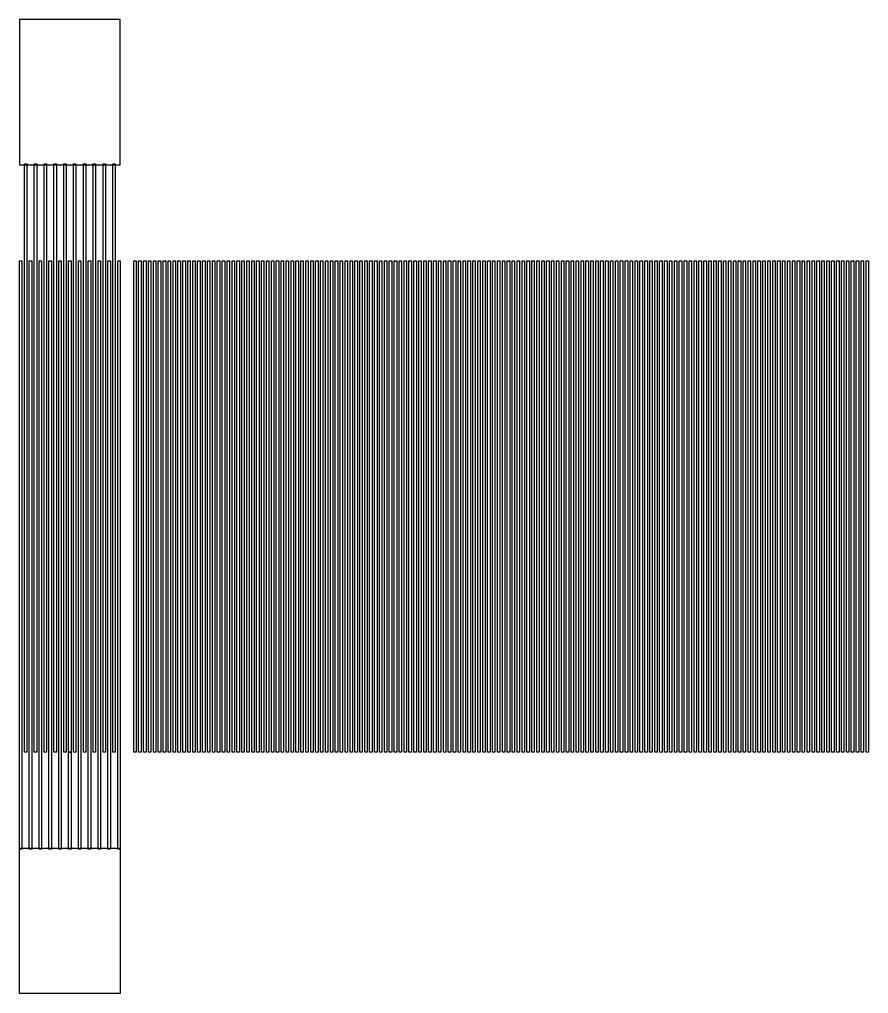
# Model space of a CAD drawing. Header units: metres. Extents: x -82 to 82, y -50 to 53.
# Drawn here: x -5.2 to 82.5, y -50.3 to 50.3 of the extents above; entities that cross this region are included whole.
import ezdxf

# ---------------------------------------------------------------- set-up
doc = ezdxf.new("R2010")
doc.units = ezdxf.units.M
doc.header["$MEASUREMENT"] = 0
doc.layers.add('2', color=7, linetype='Continuous')

msp = doc.modelspace()

# ---------------------------------------------------------------- linework, layer by layer
at = {"layer": '2', "color": 7}
for points in [[(-5.202556, 35.27832, 0), (5.202556, 35.27832, 0), (5.202556, 50.27832, 0), (-5.202556, 50.27832, 0), (-5.202556, 35.27832, 0)], [(-4.441206, -25.37832, 0), (-4.694989, -25.37832, 0), (-4.694989, 35.37832, 0), (-4.441206, 35.37832, 0), (-4.441206, -25.37832, 0)], [(-3.426073, -25.37832, 0), (-3.679856, -25.37832, 0), (-3.679856, 35.37832, 0), (-3.426073, 35.37832, 0), (-3.426073, -25.37832, 0)], [(-2.41094, -25.37832, 0), (-2.664724, -25.37832, 0), (-2.664724, 35.37832, 0), (-2.41094, 35.37832, 0), (-2.41094, -25.37832, 0)], [(-1.395808, -25.37832, 0), (-1.649591, -25.37832, 0), (-1.649591, 35.37832, 0), (-1.395808, 35.37832, 0), (-1.395808, -25.37832, 0)], [(-0.380675, -25.37832, 0), (-0.634458, -25.37832, 0), (-0.634458, 35.37832, 0), (-0.380675, 35.37832, 0), (-0.380675, -25.37832, 0)], [(0.634458, -25.37832, 0), (0.380675, -25.37832, 0), (0.380675, 35.37832, 0), (0.634458, 35.37832, 0), (0.634458, -25.37832, 0)], [(1.649591, -25.37832, 0), (1.395808, -25.37832, 0), (1.395808, 35.37832, 0), (1.649591, 35.37832, 0), (1.649591, -25.37832, 0)], [(2.664724, -25.37832, 0), (2.41094, -25.37832, 0), (2.41094, 35.37832, 0), (2.664724, 35.37832, 0), (2.664724, -25.37832, 0)], [(3.679856, -25.37832, 0), (3.426073, -25.37832, 0), (3.426073, 35.37832, 0), (3.679856, 35.37832, 0), (3.679856, -25.37832, 0)], [(4.694989, -25.37832, 0), (4.441206, -25.37832, 0), (4.441206, 35.37832, 0), (4.694989, 35.37832, 0), (4.694989, -25.37832, 0)], [(-4.948772, -35.37832, 0), (-5.202556, -35.37832, 0), (-5.202556, 25.37832, 0), (-4.948772, 25.37832, 0), (-4.948772, -35.37832, 0)], [(-3.93364, -35.37832, 0), (-4.187423, -35.37832, 0), (-4.187423, 25.37832, 0), (-3.93364, 25.37832, 0), (-3.93364, -35.37832, 0)], [(-2.918507, -35.37832, 0), (-3.17229, -35.37832, 0), (-3.17229, 25.37832, 0), (-2.918507, 25.37832, 0), (-2.918507, -35.37832, 0)], [(-1.903374, -35.37832, 0), (-2.157157, -35.37832, 0), (-2.157157, 25.37832, 0), (-1.903374, 25.37832, 0), (-1.903374, -35.37832, 0)], [(-0.888241, -35.37832, 0), (-1.142024, -35.37832, 0), (-1.142024, 25.37832, 0), (-0.888241, 25.37832, 0), (-0.888241, -35.37832, 0)], [(0.126892, -25.37832, 0), (-0.126892, -25.37832, 0), (-0.126892, 25.37832, 0), (0.126892, 25.37832, 0), (0.126892, -25.37832, 0)], [(1.142024, -35.37832, 0), (0.888241, -35.37832, 0), (0.888241, 25.37832, 0), (1.142024, 25.37832, 0), (1.142024, -35.37832, 0)], [(2.157157, -35.37832, 0), (1.903374, -35.37832, 0), (1.903374, 25.37832, 0), (2.157157, 25.37832, 0), (2.157157, -35.37832, 0)], [(3.17229, -35.37832, 0), (2.918507, -35.37832, 0), (2.918507, 25.37832, 0), (3.17229, 25.37832, 0), (3.17229, -35.37832, 0)], [(4.187423, -35.37832, 0), (3.93364, -35.37832, 0), (3.93364, 25.37832, 0), (4.187423, 25.37832, 0), (4.187423, -35.37832, 0)], [(5.202556, -35.37832, 0), (4.948772, -35.37832, 0), (4.948772, 25.37832, 0), (5.202556, 25.37832, 0), (5.202556, -35.37832, 0)], [(6.852146, -25.37832, 0), (6.598363, -25.37832, 0), (6.598363, 25.37832, 0), (6.852146, 25.37832, 0), (6.852146, -25.37832, 0)], [(7.359713, -25.37832, 0), (7.10593, -25.37832, 0), (7.10593, 25.37832, 0), (7.359713, 25.37832, 0), (7.359713, -25.37832, 0)], [(7.867279, -25.37832, 0), (7.613496, -25.37832, 0), (7.613496, 25.37832, 0), (7.867279, 25.37832, 0), (7.867279, -25.37832, 0)], [(8.374846, -25.37832, 0), (8.121062, -25.37832, 0), (8.121062, 25.37832, 0), (8.374846, 25.37832, 0), (8.374846, -25.37832, 0)], [(8.882412, -25.37832, 0), (8.628629, -25.37832, 0), (8.628629, 25.37832, 0), (8.882412, 25.37832, 0), (8.882412, -25.37832, 0)], [(9.389978, -25.37832, 0), (9.136195, -25.37832, 0), (9.136195, 25.37832, 0), (9.389978, 25.37832, 0), (9.389978, -25.37832, 0)], [(9.897545, -25.37832, 0), (9.643762, -25.37832, 0), (9.643762, 25.37832, 0), (9.897545, 25.37832, 0), (9.897545, -25.37832, 0)], [(10.405111, -25.37832, 0), (10.151328, -25.37832, 0), (10.151328, 25.37832, 0), (10.405111, 25.37832, 0), (10.405111, -25.37832, 0)], [(10.912678, -25.37832, 0), (10.658894, -25.37832, 0), (10.658894, 25.37832, 0), (10.912678, 25.37832, 0), (10.912678, -25.37832, 0)], [(11.420244, -25.37832, 0), (11.166461, -25.37832, 0), (11.166461, 25.37832, 0), (11.420244, 25.37832, 0), (11.420244, -25.37832, 0)], [(11.92781, -25.37832, 0), (11.674027, -25.37832, 0), (11.674027, 25.37832, 0), (11.92781, 25.37832, 0), (11.92781, -25.37832, 0)], [(12.435377, -25.37832, 0), (12.181594, -25.37832, 0), (12.181594, 25.37832, 0), (12.435377, 25.37832, 0), (12.435377, -25.37832, 0)], [(12.942943, -25.37832, 0), (12.68916, -25.37832, 0), (12.68916, 25.37832, 0), (12.942943, 25.37832, 0), (12.942943, -25.37832, 0)], [(13.45051, -25.37832, 0), (13.196726, -25.37832, 0), (13.196726, 25.37832, 0), (13.45051, 25.37832, 0), (13.45051, -25.37832, 0)], [(13.958076, -25.37832, 0), (13.704293, -25.37832, 0), (13.704293, 25.37832, 0), (13.958076, 25.37832, 0), (13.958076, -25.37832, 0)], [(14.465642, -25.37832, 0), (14.211859, -25.37832, 0), (14.211859, 25.37832, 0), (14.465642, 25.37832, 0), (14.465642, -25.37832, 0)], [(14.973209, -25.37832, 0), (14.719426, -25.37832, 0), (14.719426, 25.37832, 0), (14.973209, 25.37832, 0), (14.973209, -25.37832, 0)], [(15.480775, -25.37832, 0), (15.226992, -25.37832, 0), (15.226992, 25.37832, 0), (15.480775, 25.37832, 0), (15.480775, -25.37832, 0)], [(15.988342, -25.37832, 0), (15.734558, -25.37832, 0), (15.734558, 25.37832, 0), (15.988342, 25.37832, 0), (15.988342, -25.37832, 0)], [(16.495908, -25.37832, 0), (16.242125, -25.37832, 0), (16.242125, 25.37832, 0), (16.495908, 25.37832, 0), (16.495908, -25.37832, 0)], [(17.003474, -25.37832, 0), (16.749691, -25.37832, 0), (16.749691, 25.37832, 0), (17.003474, 25.37832, 0), (17.003474, -25.37832, 0)], [(17.511041, -25.37832, 0), (17.257258, -25.37832, 0), (17.257258, 25.37832, 0), (17.511041, 25.37832, 0), (17.511041, -25.37832, 0)], [(18.018607, -25.37832, 0), (17.764824, -25.37832, 0), (17.764824, 25.37832, 0), (18.018607, 25.37832, 0), (18.018607, -25.37832, 0)], [(18.526174, -25.37832, 0), (18.27239, -25.37832, 0), (18.27239, 25.37832, 0), (18.526174, 25.37832, 0), (18.526174, -25.37832, 0)], [(19.03374, -25.37832, 0), (18.779957, -25.37832, 0), (18.779957, 25.37832, 0), (19.03374, 25.37832, 0), (19.03374, -25.37832, 0)], [(19.541306, -25.37832, 0), (19.287523, -25.37832, 0), (19.287523, 25.37832, 0), (19.541306, 25.37832, 0), (19.541306, -25.37832, 0)], [(20.048873, -25.37832, 0), (19.79509, -25.37832, 0), (19.79509, 25.37832, 0), (20.048873, 25.37832, 0), (20.048873, -25.37832, 0)], [(20.556439, -25.37832, 0), (20.302656, -25.37832, 0), (20.302656, 25.37832, 0), (20.556439, 25.37832, 0), (20.556439, -25.37832, 0)], [(21.064006, -25.37832, 0), (20.810222, -25.37832, 0), (20.810222, 25.37832, 0), (21.064006, 25.37832, 0), (21.064006, -25.37832, 0)], [(21.571572, -25.37832, 0), (21.317789, -25.37832, 0), (21.317789, 25.37832, 0), (21.571572, 25.37832, 0), (21.571572, -25.37832, 0)], [(22.079138, -25.37832, 0), (21.825355, -25.37832, 0), (21.825355, 25.37832, 0), (22.079138, 25.37832, 0), (22.079138, -25.37832, 0)], [(22.586705, -25.37832, 0), (22.332922, -25.37832, 0), (22.332922, 25.37832, 0), (22.586705, 25.37832, 0), (22.586705, -25.37832, 0)], [(23.094271, -25.37832, 0), (22.840488, -25.37832, 0), (22.840488, 25.37832, 0), (23.094271, 25.37832, 0), (23.094271, -25.37832, 0)], [(23.601838, -25.37832, 0), (23.348054, -25.37832, 0), (23.348054, 25.37832, 0), (23.601838, 25.37832, 0), (23.601838, -25.37832, 0)], [(24.109404, -25.37832, 0), (23.855621, -25.37832, 0), (23.855621, 25.37832, 0), (24.109404, 25.37832, 0), (24.109404, -25.37832, 0)], [(24.61697, -25.37832, 0), (24.363187, -25.37832, 0), (24.363187, 25.37832, 0), (24.61697, 25.37832, 0), (24.61697, -25.37832, 0)], [(25.124537, -25.37832, 0), (24.870754, -25.37832, 0), (24.870754, 25.37832, 0), (25.124537, 25.37832, 0), (25.124537, -25.37832, 0)], [(25.632103, -25.37832, 0), (25.37832, -25.37832, 0), (25.37832, 25.37832, 0), (25.632103, 25.37832, 0), (25.632103, -25.37832, 0)], [(26.13967, -25.37832, 0), (25.885886, -25.37832, 0), (25.885886, 25.37832, 0), (26.13967, 25.37832, 0), (26.13967, -25.37832, 0)], [(26.647236, -25.37832, 0), (26.393453, -25.37832, 0), (26.393453, 25.37832, 0), (26.647236, 25.37832, 0), (26.647236, -25.37832, 0)], [(27.154802, -25.37832, 0), (26.901019, -25.37832, 0), (26.901019, 25.37832, 0), (27.154802, 25.37832, 0), (27.154802, -25.37832, 0)], [(27.662369, -25.37832, 0), (27.408586, -25.37832, 0), (27.408586, 25.37832, 0), (27.662369, 25.37832, 0), (27.662369, -25.37832, 0)], [(28.169935, -25.37832, 0), (27.916152, -25.37832, 0), (27.916152, 25.37832, 0), (28.169935, 25.37832, 0), (28.169935, -25.37832, 0)], [(28.677502, -25.37832, 0), (28.423718, -25.37832, 0), (28.423718, 25.37832, 0), (28.677502, 25.37832, 0), (28.677502, -25.37832, 0)], [(29.185068, -25.37832, 0), (28.931285, -25.37832, 0), (28.931285, 25.37832, 0), (29.185068, 25.37832, 0), (29.185068, -25.37832, 0)], [(29.692634, -25.37832, 0), (29.438851, -25.37832, 0), (29.438851, 25.37832, 0), (29.692634, 25.37832, 0), (29.692634, -25.37832, 0)], [(30.200201, -25.37832, 0), (29.946418, -25.37832, 0), (29.946418, 25.37832, 0), (30.200201, 25.37832, 0), (30.200201, -25.37832, 0)], [(30.707767, -25.37832, 0), (30.453984, -25.37832, 0), (30.453984, 25.37832, 0), (30.707767, 25.37832, 0), (30.707767, -25.37832, 0)], [(31.215334, -25.37832, 0), (30.96155, -25.37832, 0), (30.96155, 25.37832, 0), (31.215334, 25.37832, 0), (31.215334, -25.37832, 0)], [(31.7229, -25.37832, 0), (31.469117, -25.37832, 0), (31.469117, 25.37832, 0), (31.7229, 25.37832, 0), (31.7229, -25.37832, 0)], [(32.230466, -25.37832, 0), (31.976683, -25.37832, 0), (31.976683, 25.37832, 0), (32.230466, 25.37832, 0), (32.230466, -25.37832, 0)], [(32.738033, -25.37832, 0), (32.48425, -25.37832, 0), (32.48425, 25.37832, 0), (32.738033, 25.37832, 0), (32.738033, -25.37832, 0)], [(33.245599, -25.37832, 0), (32.991816, -25.37832, 0), (32.991816, 25.37832, 0), (33.245599, 25.37832, 0), (33.245599, -25.37832, 0)], [(33.753166, -25.37832, 0), (33.499382, -25.37832, 0), (33.499382, 25.37832, 0), (33.753166, 25.37832, 0), (33.753166, -25.37832, 0)], [(34.260732, -25.37832, 0), (34.006949, -25.37832, 0), (34.006949, 25.37832, 0), (34.260732, 25.37832, 0), (34.260732, -25.37832, 0)], [(34.768298, -25.37832, 0), (34.514515, -25.37832, 0), (34.514515, 25.37832, 0), (34.768298, 25.37832, 0), (34.768298, -25.37832, 0)], [(35.275865, -25.37832, 0), (35.022082, -25.37832, 0), (35.022082, 25.37832, 0), (35.275865, 25.37832, 0), (35.275865, -25.37832, 0)], [(35.783431, -25.37832, 0), (35.529648, -25.37832, 0), (35.529648, 25.37832, 0), (35.783431, 25.37832, 0), (35.783431, -25.37832, 0)], [(36.290998, -25.37832, 0), (36.037214, -25.37832, 0), (36.037214, 25.37832, 0), (36.290998, 25.37832, 0), (36.290998, -25.37832, 0)], [(36.798564, -25.37832, 0), (36.544781, -25.37832, 0), (36.544781, 25.37832, 0), (36.798564, 25.37832, 0), (36.798564, -25.37832, 0)], [(37.30613, -25.37832, 0), (37.052347, -25.37832, 0), (37.052347, 25.37832, 0), (37.30613, 25.37832, 0), (37.30613, -25.37832, 0)], [(37.813697, -25.37832, 0), (37.559914, -25.37832, 0), (37.559914, 25.37832, 0), (37.813697, 25.37832, 0), (37.813697, -25.37832, 0)], [(38.321263, -25.37832, 0), (38.06748, -25.37832, 0), (38.06748, 25.37832, 0), (38.321263, 25.37832, 0), (38.321263, -25.37832, 0)], [(38.82883, -25.37832, 0), (38.575046, -25.37832, 0), (38.575046, 25.37832, 0), (38.82883, 25.37832, 0), (38.82883, -25.37832, 0)], [(39.336396, -25.37832, 0), (39.082613, -25.37832, 0), (39.082613, 25.37832, 0), (39.336396, 25.37832, 0), (39.336396, -25.37832, 0)], [(39.843962, -25.37832, 0), (39.590179, -25.37832, 0), (39.590179, 25.37832, 0), (39.843962, 25.37832, 0), (39.843962, -25.37832, 0)], [(40.351529, -25.37832, 0), (40.097746, -25.37832, 0), (40.097746, 25.37832, 0), (40.351529, 25.37832, 0), (40.351529, -25.37832, 0)], [(40.859095, -25.37832, 0), (40.605312, -25.37832, 0), (40.605312, 25.37832, 0), (40.859095, 25.37832, 0), (40.859095, -25.37832, 0)], [(41.366662, -25.37832, 0), (41.112878, -25.37832, 0), (41.112878, 25.37832, 0), (41.366662, 25.37832, 0), (41.366662, -25.37832, 0)], [(41.874228, -25.37832, 0), (41.620445, -25.37832, 0), (41.620445, 25.37832, 0), (41.874228, 25.37832, 0), (41.874228, -25.37832, 0)], [(42.381794, -25.37832, 0), (42.128011, -25.37832, 0), (42.128011, 25.37832, 0), (42.381794, 25.37832, 0), (42.381794, -25.37832, 0)], [(42.889361, -25.37832, 0), (42.635578, -25.37832, 0), (42.635578, 25.37832, 0), (42.889361, 25.37832, 0), (42.889361, -25.37832, 0)], [(43.396927, -25.37832, 0), (43.143144, -25.37832, 0), (43.143144, 25.37832, 0), (43.396927, 25.37832, 0), (43.396927, -25.37832, 0)], [(43.904494, -25.37832, 0), (43.65071, -25.37832, 0), (43.65071, 25.37832, 0), (43.904494, 25.37832, 0), (43.904494, -25.37832, 0)], [(44.41206, -25.37832, 0), (44.158277, -25.37832, 0), (44.158277, 25.37832, 0), (44.41206, 25.37832, 0), (44.41206, -25.37832, 0)], [(44.919626, -25.37832, 0), (44.665843, -25.37832, 0), (44.665843, 25.37832, 0), (44.919626, 25.37832, 0), (44.919626, -25.37832, 0)], [(45.427193, -25.37832, 0), (45.17341, -25.37832, 0), (45.17341, 25.37832, 0), (45.427193, 25.37832, 0), (45.427193, -25.37832, 0)], [(45.934759, -25.37832, 0), (45.680976, -25.37832, 0), (45.680976, 25.37832, 0), (45.934759, 25.37832, 0), (45.934759, -25.37832, 0)], [(46.442326, -25.37832, 0), (46.188542, -25.37832, 0), (46.188542, 25.37832, 0), (46.442326, 25.37832, 0), (46.442326, -25.37832, 0)], [(46.949892, -25.37832, 0), (46.696109, -25.37832, 0), (46.696109, 25.37832, 0), (46.949892, 25.37832, 0), (46.949892, -25.37832, 0)], [(47.457458, -25.37832, 0), (47.203675, -25.37832, 0), (47.203675, 25.37832, 0), (47.457458, 25.37832, 0), (47.457458, -25.37832, 0)], [(47.965025, -25.37832, 0), (47.711242, -25.37832, 0), (47.711242, 25.37832, 0), (47.965025, 25.37832, 0), (47.965025, -25.37832, 0)], [(48.472591, -25.37832, 0), (48.218808, -25.37832, 0), (48.218808, 25.37832, 0), (48.472591, 25.37832, 0), (48.472591, -25.37832, 0)], [(48.980158, -25.37832, 0), (48.726374, -25.37832, 0), (48.726374, 25.37832, 0), (48.980158, 25.37832, 0), (48.980158, -25.37832, 0)], [(49.487724, -25.37832, 0), (49.233941, -25.37832, 0), (49.233941, 25.37832, 0), (49.487724, 25.37832, 0), (49.487724, -25.37832, 0)], [(49.99529, -25.37832, 0), (49.741507, -25.37832, 0), (49.741507, 25.37832, 0), (49.99529, 25.37832, 0), (49.99529, -25.37832, 0)], [(50.502857, -25.37832, 0), (50.249074, -25.37832, 0), (50.249074, 25.37832, 0), (50.502857, 25.37832, 0), (50.502857, -25.37832, 0)], [(51.010423, -25.37832, 0), (50.75664, -25.37832, 0), (50.75664, 25.37832, 0), (51.010423, 25.37832, 0), (51.010423, -25.37832, 0)], [(51.51799, -25.37832, 0), (51.264206, -25.37832, 0), (51.264206, 25.37832, 0), (51.51799, 25.37832, 0), (51.51799, -25.37832, 0)], [(52.025556, -25.37832, 0), (51.771773, -25.37832, 0), (51.771773, 25.37832, 0), (52.025556, 25.37832, 0), (52.025556, -25.37832, 0)], [(52.533122, -25.37832, 0), (52.279339, -25.37832, 0), (52.279339, 25.37832, 0), (52.533122, 25.37832, 0), (52.533122, -25.37832, 0)], [(53.040689, -25.37832, 0), (52.786906, -25.37832, 0), (52.786906, 25.37832, 0), (53.040689, 25.37832, 0), (53.040689, -25.37832, 0)], [(53.548255, -25.37832, 0), (53.294472, -25.37832, 0), (53.294472, 25.37832, 0), (53.548255, 25.37832, 0), (53.548255, -25.37832, 0)], [(54.055822, -25.37832, 0), (53.802038, -25.37832, 0), (53.802038, 25.37832, 0), (54.055822, 25.37832, 0), (54.055822, -25.37832, 0)], [(54.563388, -25.37832, 0), (54.309605, -25.37832, 0), (54.309605, 25.37832, 0), (54.563388, 25.37832, 0), (54.563388, -25.37832, 0)], [(55.070954, -25.37832, 0), (54.817171, -25.37832, 0), (54.817171, 25.37832, 0), (55.070954, 25.37832, 0), (55.070954, -25.37832, 0)], [(55.578521, -25.37832, 0), (55.324738, -25.37832, 0), (55.324738, 25.37832, 0), (55.578521, 25.37832, 0), (55.578521, -25.37832, 0)], [(56.086087, -25.37832, 0), (55.832304, -25.37832, 0), (55.832304, 25.37832, 0), (56.086087, 25.37832, 0), (56.086087, -25.37832, 0)], [(56.593654, -25.37832, 0), (56.33987, -25.37832, 0), (56.33987, 25.37832, 0), (56.593654, 25.37832, 0), (56.593654, -25.37832, 0)], [(57.10122, -25.37832, 0), (56.847437, -25.37832, 0), (56.847437, 25.37832, 0), (57.10122, 25.37832, 0), (57.10122, -25.37832, 0)], [(57.608786, -25.37832, 0), (57.355003, -25.37832, 0), (57.355003, 25.37832, 0), (57.608786, 25.37832, 0), (57.608786, -25.37832, 0)], [(58.116353, -25.37832, 0), (57.86257, -25.37832, 0), (57.86257, 25.37832, 0), (58.116353, 25.37832, 0), (58.116353, -25.37832, 0)], [(58.623919, -25.37832, 0), (58.370136, -25.37832, 0), (58.370136, 25.37832, 0), (58.623919, 25.37832, 0), (58.623919, -25.37832, 0)], [(59.131486, -25.37832, 0), (58.877702, -25.37832, 0), (58.877702, 25.37832, 0), (59.131486, 25.37832, 0), (59.131486, -25.37832, 0)], [(59.639052, -25.37832, 0), (59.385269, -25.37832, 0), (59.385269, 25.37832, 0), (59.639052, 25.37832, 0), (59.639052, -25.37832, 0)], [(60.146618, -25.37832, 0), (59.892835, -25.37832, 0), (59.892835, 25.37832, 0), (60.146618, 25.37832, 0), (60.146618, -25.37832, 0)], [(60.654185, -25.37832, 0), (60.400402, -25.37832, 0), (60.400402, 25.37832, 0), (60.654185, 25.37832, 0), (60.654185, -25.37832, 0)], [(61.161751, -25.37832, 0), (60.907968, -25.37832, 0), (60.907968, 25.37832, 0), (61.161751, 25.37832, 0), (61.161751, -25.37832, 0)], [(61.669318, -25.37832, 0), (61.415534, -25.37832, 0), (61.415534, 25.37832, 0), (61.669318, 25.37832, 0), (61.669318, -25.37832, 0)], [(62.176884, -25.37832, 0), (61.923101, -25.37832, 0), (61.923101, 25.37832, 0), (62.176884, 25.37832, 0), (62.176884, -25.37832, 0)], [(62.68445, -25.37832, 0), (62.430667, -25.37832, 0), (62.430667, 25.37832, 0), (62.68445, 25.37832, 0), (62.68445, -25.37832, 0)], [(63.192017, -25.37832, 0), (62.938234, -25.37832, 0), (62.938234, 25.37832, 0), (63.192017, 25.37832, 0), (63.192017, -25.37832, 0)], [(63.699583, -25.37832, 0), (63.4458, -25.37832, 0), (63.4458, 25.37832, 0), (63.699583, 25.37832, 0), (63.699583, -25.37832, 0)], [(64.20715, -25.37832, 0), (63.953366, -25.37832, 0), (63.953366, 25.37832, 0), (64.20715, 25.37832, 0), (64.20715, -25.37832, 0)], [(64.714716, -25.37832, 0), (64.460933, -25.37832, 0), (64.460933, 25.37832, 0), (64.714716, 25.37832, 0), (64.714716, -25.37832, 0)], [(65.222282, -25.37832, 0), (64.968499, -25.37832, 0), (64.968499, 25.37832, 0), (65.222282, 25.37832, 0), (65.222282, -25.37832, 0)], [(65.729849, -25.37832, 0), (65.476066, -25.37832, 0), (65.476066, 25.37832, 0), (65.729849, 25.37832, 0), (65.729849, -25.37832, 0)], [(66.237415, -25.37832, 0), (65.983632, -25.37832, 0), (65.983632, 25.37832, 0), (66.237415, 25.37832, 0), (66.237415, -25.37832, 0)], [(66.744982, -25.37832, 0), (66.491198, -25.37832, 0), (66.491198, 25.37832, 0), (66.744982, 25.37832, 0), (66.744982, -25.37832, 0)], [(67.252548, -25.37832, 0), (66.998765, -25.37832, 0), (66.998765, 25.37832, 0), (67.252548, 25.37832, 0), (67.252548, -25.37832, 0)], [(67.760114, -25.37832, 0), (67.506331, -25.37832, 0), (67.506331, 25.37832, 0), (67.760114, 25.37832, 0), (67.760114, -25.37832, 0)], [(68.267681, -25.37832, 0), (68.013898, -25.37832, 0), (68.013898, 25.37832, 0), (68.267681, 25.37832, 0), (68.267681, -25.37832, 0)], [(68.775247, -25.37832, 0), (68.521464, -25.37832, 0), (68.521464, 25.37832, 0), (68.775247, 25.37832, 0), (68.775247, -25.37832, 0)], [(69.282814, -25.37832, 0), (69.02903, -25.37832, 0), (69.02903, 25.37832, 0), (69.282814, 25.37832, 0), (69.282814, -25.37832, 0)], [(69.79038, -25.37832, 0), (69.536597, -25.37832, 0), (69.536597, 25.37832, 0), (69.79038, 25.37832, 0), (69.79038, -25.37832, 0)], [(70.297946, -25.37832, 0), (70.044163, -25.37832, 0), (70.044163, 25.37832, 0), (70.297946, 25.37832, 0), (70.297946, -25.37832, 0)], [(70.805513, -25.37832, 0), (70.55173, -25.37832, 0), (70.55173, 25.37832, 0), (70.805513, 25.37832, 0), (70.805513, -25.37832, 0)], [(71.313079, -25.37832, 0), (71.059296, -25.37832, 0), (71.059296, 25.37832, 0), (71.313079, 25.37832, 0), (71.313079, -25.37832, 0)], [(71.820646, -25.37832, 0), (71.566862, -25.37832, 0), (71.566862, 25.37832, 0), (71.820646, 25.37832, 0), (71.820646, -25.37832, 0)], [(72.328212, -25.37832, 0), (72.074429, -25.37832, 0), (72.074429, 25.37832, 0), (72.328212, 25.37832, 0), (72.328212, -25.37832, 0)], [(72.835778, -25.37832, 0), (72.581995, -25.37832, 0), (72.581995, 25.37832, 0), (72.835778, 25.37832, 0), (72.835778, -25.37832, 0)], [(73.343345, -25.37832, 0), (73.089562, -25.37832, 0), (73.089562, 25.37832, 0), (73.343345, 25.37832, 0), (73.343345, -25.37832, 0)], [(73.850911, -25.37832, 0), (73.597128, -25.37832, 0), (73.597128, 25.37832, 0), (73.850911, 25.37832, 0), (73.850911, -25.37832, 0)], [(74.358478, -25.37832, 0), (74.104694, -25.37832, 0), (74.104694, 25.37832, 0), (74.358478, 25.37832, 0), (74.358478, -25.37832, 0)], [(74.866044, -25.37832, 0), (74.612261, -25.37832, 0), (74.612261, 25.37832, 0), (74.866044, 25.37832, 0), (74.866044, -25.37832, 0)], [(75.37361, -25.37832, 0), (75.119827, -25.37832, 0), (75.119827, 25.37832, 0), (75.37361, 25.37832, 0), (75.37361, -25.37832, 0)], [(75.881177, -25.37832, 0), (75.627394, -25.37832, 0), (75.627394, 25.37832, 0), (75.881177, 25.37832, 0), (75.881177, -25.37832, 0)], [(76.388743, -25.37832, 0), (76.13496, -25.37832, 0), (76.13496, 25.37832, 0), (76.388743, 25.37832, 0), (76.388743, -25.37832, 0)], [(76.89631, -25.37832, 0), (76.642526, -25.37832, 0), (76.642526, 25.37832, 0), (76.89631, 25.37832, 0), (76.89631, -25.37832, 0)], [(77.403876, -25.37832, 0), (77.150093, -25.37832, 0), (77.150093, 25.37832, 0), (77.403876, 25.37832, 0), (77.403876, -25.37832, 0)], [(77.911442, -25.37832, 0), (77.657659, -25.37832, 0), (77.657659, 25.37832, 0), (77.911442, 25.37832, 0), (77.911442, -25.37832, 0)], [(78.419009, -25.37832, 0), (78.165226, -25.37832, 0), (78.165226, 25.37832, 0), (78.419009, 25.37832, 0), (78.419009, -25.37832, 0)], [(78.926575, -25.37832, 0), (78.672792, -25.37832, 0), (78.672792, 25.37832, 0), (78.926575, 25.37832, 0), (78.926575, -25.37832, 0)], [(79.434142, -25.37832, 0), (79.180358, -25.37832, 0), (79.180358, 25.37832, 0), (79.434142, 25.37832, 0), (79.434142, -25.37832, 0)], [(79.941708, -25.37832, 0), (79.687925, -25.37832, 0), (79.687925, 25.37832, 0), (79.941708, 25.37832, 0), (79.941708, -25.37832, 0)], [(80.449274, -25.37832, 0), (80.195491, -25.37832, 0), (80.195491, 25.37832, 0), (80.449274, 25.37832, 0), (80.449274, -25.37832, 0)], [(80.956841, -25.37832, 0), (80.703058, -25.37832, 0), (80.703058, 25.37832, 0), (80.956841, 25.37832, 0), (80.956841, -25.37832, 0)], [(81.464407, -25.37832, 0), (81.210624, -25.37832, 0), (81.210624, 25.37832, 0), (81.464407, 25.37832, 0), (81.464407, -25.37832, 0)], [(81.971974, -25.37832, 0), (81.71819, -25.37832, 0), (81.71819, 25.37832, 0), (81.971974, 25.37832, 0), (81.971974, -25.37832, 0)], [(82.47954, -25.37832, 0), (82.225757, -25.37832, 0), (82.225757, 25.37832, 0), (82.47954, 25.37832, 0), (82.47954, -25.37832, 0)], [(0.126892, -35.37832, 0), (-0.126892, -35.37832, 0), (-0.126892, -25.37832, 0), (0.126892, -25.37832, 0), (0.126892, -35.37832, 0)], [(-5.202556, -35.27832, 0), (5.202556, -35.27832, 0), (5.202556, -50.27832, 0), (-5.202556, -50.27832, 0), (-5.202556, -35.27832, 0)]]:
    msp.add_polyline3d(points, dxfattribs=at)

doc.saveas('drawing.dxf')
